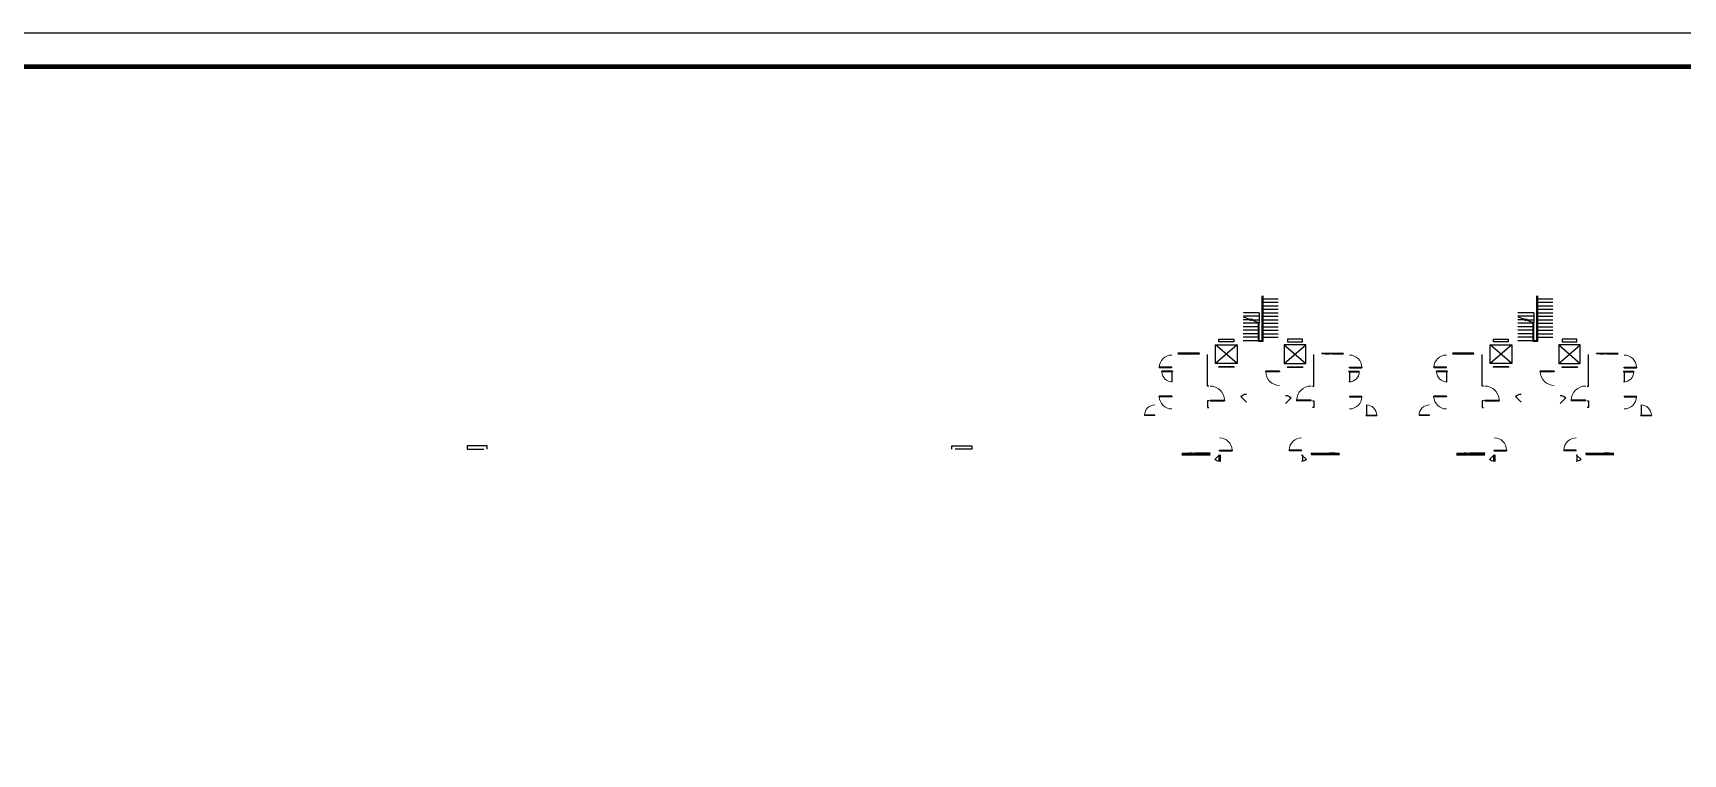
# Model space of a CAD drawing. Extents: x -624355 to 2378000, y 0 to 1700000.
# Drawn here: x 402645 to 427159, y 748622 to 759328 of the extents above; entities that cross this region are included whole.
import ezdxf
from ezdxf.enums import TextEntityAlignment as Align

# ---------------------------------------------------------------- set-up
doc = ezdxf.new("R2010")
doc.units = 0
doc.header["$LTSCALE"] = 1000
doc.header["$MEASUREMENT"] = 0
doc.linetypes.add('$2$DASH', pattern=[0.35, 0.25, -0.1])
doc.linetypes.add('DASH', pattern=[0.35, 0.25, -0.1])
doc.layers.get('0').update_dxf_attribs({"linetype": 'CONTINUOUS'})
for name, color, linetype in [('$0$AE-FLOR', 151, 'CONTINUOUS'), ('AE-DOOR-INSD', 61, 'CONTINUOUS'), ('AE-ELEV-4', 251, 'CONTINUOUS'), ('C-SHET-SHET', 144, 'CONTINUOUS'), ('C-XREF-INT', 7, 'CONTINUOUS')]:
    doc.layers.add(name, color=color, linetype=linetype)
doc.layers.add('内框', color=8, linetype='CONTINUOUS', plot=False)
doc.layers.get('C-XREF-INT').off()
doc.styles.get("Standard").update_dxf_attribs({"font": '', "width": 0.7})
doc.styles.add('黑体', font='simhei.ttf')
doc.styles.get('Standard').set_extended_font_data('SimSun')

# ---------------------------------------------------------------- blocks, each defined once
blk = doc.blocks.new('THAPE_A1L2_inner')
at = {"layer": '内框'}
blk.add_lwpolyline([(0, 0), (1261, 0), (1261, 594), (0, 594)], close=True, dxfattribs=at)
at = {"layer": '内框', "const_width": 1.4}
blk.add_lwpolyline([(25, 584), (25, 10), (1251, 10), (1251, 584)], close=True, dxfattribs=at)
at = {"layer": '内框', "style": '黑体', "width": 0.8}
blk.add_attdef('内框名称', (58.89, 599.29), '', height=8, dxfattribs=at)
blk = doc.blocks.new('201311_THAPE_A1L2')
blk.add_lwpolyline([(0, 0), (1261, 0), (1261, 594), (0, 594)], close=True)
at = {"const_width": 1.4}
blk.add_lwpolyline([(25, 584), (25, 10), (1251, 10), (1251, 584)], close=True, dxfattribs=at)
blk.add_attdef('作废标记', text='', height=400).set_placement((658, 330.5), align=Align.MIDDLE_CENTER)
blk = doc.blocks.new('2F屋顶排水')
at = {"layer": '$0$AE-FLOR', "linetype": '$2$DASH'}
for points in [[(450, -1525), (450, -1475), (250, -1475), (150, -1475), (150, -1525), (450, -1525)], [(7350, -1525), (7350, -1475), (7550, -1475), (7650, -1475), (7650, -1525), (7350, -1525)]]:
    blk.add_lwpolyline(points, dxfattribs=at)
blk = doc.blocks.new('$DORLIB2D$00000127')
at = {"color": 0}
for points in [[(-0.53, 0.79), (-0.53, 0.69)], [(-0.03, 0.79), (-0.53, 0.79)], [(-0.03, 0.69), (-0.53, 0.69)], [(0.5, 0.5), (-0.5, 0.5)], [(-0.03, 0.79), (-0.03, 0.69)], [(0.53, 0.79), (0.03, 0.79)], [(0.03, 0.79), (0.03, 0.69)], [(0.53, 0.69), (0.03, 0.69)], [(0.53, 0.79), (0.53, 0.69)]]:
    blk.add_lwpolyline(points, dxfattribs=at)
blk = doc.blocks.new('保温示意图门')
at = {"layer": 'AE-DOOR-INSD', "color": 8}
for p, q in [((6750, 7470), (6750, 8870)), ((6750, 8870), (8350, 8870)), ((8350, 8870), (6750, 7470)), ((8350, 7470), (6750, 8870)), ((7000, 9070), (7000, 9270)), ((7000, 9270), (8100, 9270)), ((8100, 9070), (7000, 9070)), ((8100, 9270), (8100, 9070)), ((8350, 8870), (8350, 7470)), ((11850, 8870), (11850, 7470)), ((13450, 8870), (11850, 8870)), ((11850, 8870), (13450, 7470)), ((11850, 7470), (13450, 8870)), ((12100, 9270), (12100, 9070)), ((13200, 9270), (12100, 9270)), ((12100, 9070), (13200, 9070)), ((13200, 9070), (13200, 9270)), ((13450, 7470), (13450, 8870)), ((27150, 7470), (27150, 8870)), ((27150, 8870), (28750, 8870)), ((28750, 8870), (27150, 7470)), ((28750, 7470), (27150, 8870)), ((27400, 9070), (27400, 9270)), ((27400, 9270), (28500, 9270)), ((28500, 9070), (27400, 9070)), ((28500, 9270), (28500, 9070)), ((28750, 8870), (28750, 7470)), ((32250, 8870), (32250, 7470)), ((33850, 8870), (32250, 8870)), ((32250, 8870), (33850, 7470)), ((32250, 7470), (33850, 8870)), ((32500, 9270), (32500, 9070)), ((33600, 9270), (32500, 9270)), ((32500, 9070), (33600, 9070)), ((33600, 9070), (33600, 9270)), ((33850, 7470), (33850, 8870)), ((5550, 8250), (3950, 8250)), ((6150, 5800), (6150, 8150)), ((8350, 7470), (6750, 7470)), ((11850, 7470), (13450, 7470)), ((14050, 5800), (14050, 8150)), ((14650, 8250), (16250, 8250)), ((25950, 8250), (24350, 8250)), ((26550, 5800), (26550, 8150)), ((28750, 7470), (27150, 7470)), ((32250, 7470), (33850, 7470)), ((34450, 5800), (34450, 8150)), ((35050, 8250), (36650, 8250)), ((3500, 6900), (3500, 6100)), ((10476, 6848), (10476, 6900)), ((11500, 6900), (10476, 6900)), ((11500, 6848), (10476, 6848)), ((11500, 6900), (11500, 6848)), ((16700, 6900), (16700, 6100)), ((23900, 6900), (23900, 6100)), ((30876, 6848), (30876, 6900)), ((31900, 6900), (30876, 6900)), ((31900, 6848), (30876, 6848)), ((31900, 6900), (31900, 6848)), ((37100, 6900), (37100, 6100)), ((6250, 5800), (6150, 5800)), ((13950, 5800), (14050, 5800)), ((26650, 5800), (26550, 5800)), ((34350, 5800), (34450, 5800)), ((6250, 4700), (6150, 4700)), ((6150, 4700), (6150, 4200)), ((6150, 4200), (6250, 4200)), ((13950, 4700), (14050, 4700)), ((14050, 4200), (13950, 4200)), ((14050, 4700), (14050, 4200)), ((18000, 3600), (18000, 4400)), ((26650, 4700), (26550, 4700)), ((26550, 4700), (26550, 4200)), ((26550, 4200), (26650, 4200)), ((34350, 4700), (34450, 4700)), ((34450, 4200), (34350, 4200)), ((34450, 4700), (34450, 4200)), ((38400, 3600), (38400, 4400)), ((4250, 700), (6350, 700)), ((7000, 700), (7000, 200)), ((7100, 700), (7100, 200)), ((13200, 700), (13200, 200)), ((15950, 700), (13850, 700)), ((24650, 700), (26750, 700)), ((27400, 700), (27400, 200)), ((27500, 700), (27500, 200)), ((33600, 700), (33600, 200)), ((36350, 700), (34250, 700))]:
    blk.add_line(p, q, dxfattribs=at)
at = {"layer": 'AE-DOOR-INSD', "color": 8, "linetype": 'Continuous'}
for p, q in [((3950, 8188), (3950, 8200)), ((3950, 8200), (4781, 8200)), ((4781, 8188), (3950, 8188)), ((4190, 8213), (4510, 8213)), ((4379, 8220), (4379, 8213)), ((4510, 8213), (4379, 8220)), ((4712, 8213), (4712, 8200)), ((5550, 8213), (4712, 8213)), ((4712, 8200), (5550, 8200)), ((4781, 8200), (4781, 8188)), ((4990, 8188), (5121, 8180)), ((5310, 8188), (4990, 8188)), ((5121, 8180), (5121, 8188)), ((5550, 8200), (5550, 8213)), ((14650, 8200), (14650, 8213)), ((14650, 8213), (15488, 8213)), ((15488, 8200), (14650, 8200)), ((14890, 8188), (15210, 8188)), ((15079, 8180), (15079, 8188)), ((15210, 8188), (15079, 8180)), ((15419, 8200), (15419, 8188)), ((16250, 8200), (15419, 8200)), ((15419, 8188), (16250, 8188)), ((15488, 8213), (15488, 8200)), ((15690, 8213), (15821, 8220)), ((16010, 8213), (15690, 8213)), ((15821, 8220), (15821, 8213)), ((16250, 8188), (16250, 8200)), ((24350, 8188), (24350, 8200)), ((24350, 8200), (25181, 8200)), ((25181, 8188), (24350, 8188)), ((24590, 8213), (24910, 8213)), ((24779, 8220), (24779, 8213)), ((24910, 8213), (24779, 8220)), ((25112, 8213), (25112, 8200)), ((25950, 8213), (25112, 8213)), ((25112, 8200), (25950, 8200)), ((25181, 8200), (25181, 8188)), ((25390, 8188), (25521, 8180)), ((25710, 8188), (25390, 8188)), ((25521, 8180), (25521, 8188)), ((25950, 8200), (25950, 8213)), ((35050, 8200), (35050, 8213)), ((35050, 8213), (35888, 8213)), ((35888, 8200), (35050, 8200)), ((35290, 8188), (35610, 8188)), ((35479, 8180), (35479, 8188)), ((35610, 8188), (35479, 8180)), ((35819, 8200), (35819, 8188)), ((36650, 8200), (35819, 8200)), ((35819, 8188), (36650, 8188)), ((35888, 8213), (35888, 8200)), ((36090, 8213), (36221, 8220)), ((36410, 8213), (36090, 8213)), ((36221, 8220), (36221, 8213)), ((36650, 8188), (36650, 8200)), ((4250, 787), (4250, 800)), ((4250, 800), (5340, 800)), ((5340, 787), (4250, 787)), ((4565, 812), (4985, 812)), ((4813, 820), (4813, 812)), ((4985, 812), (4813, 820)), ((5250, 812), (5250, 800)), ((6350, 812), (5250, 812)), ((5250, 800), (6350, 800)), ((5340, 800), (5340, 787)), ((5615, 787), (5787, 780)), ((6035, 787), (5615, 787)), ((5787, 780), (5787, 787)), ((6350, 800), (6350, 812)), ((13850, 800), (13850, 812)), ((13850, 812), (14950, 812)), ((14950, 800), (13850, 800)), ((14165, 787), (14585, 787)), ((14413, 780), (14413, 787)), ((14585, 787), (14413, 780)), ((14860, 800), (14860, 787)), ((15950, 800), (14860, 800)), ((14860, 787), (15950, 787)), ((14950, 812), (14950, 800)), ((15215, 812), (15387, 820)), ((15635, 812), (15215, 812)), ((15387, 820), (15387, 812)), ((15950, 787), (15950, 800)), ((24650, 787), (24650, 800)), ((24650, 800), (25740, 800)), ((25740, 787), (24650, 787)), ((24965, 812), (25385, 812)), ((25213, 820), (25213, 812)), ((25385, 812), (25213, 820)), ((25650, 812), (25650, 800)), ((26750, 812), (25650, 812)), ((25650, 800), (26750, 800)), ((25740, 800), (25740, 787)), ((26015, 787), (26187, 780)), ((26435, 787), (26015, 787)), ((26187, 780), (26187, 787)), ((26750, 800), (26750, 812)), ((34250, 800), (34250, 812)), ((34250, 812), (35350, 812)), ((35350, 800), (34250, 800)), ((34565, 787), (34985, 787)), ((34813, 780), (34813, 787)), ((34985, 787), (34813, 780)), ((35260, 800), (35260, 787)), ((36350, 800), (35260, 800)), ((35260, 787), (36350, 787)), ((35350, 812), (35350, 800)), ((35615, 812), (35787, 820)), ((36035, 812), (35615, 812)), ((35787, 820), (35787, 812)), ((36350, 787), (36350, 800))]:
    blk.add_line(p, q, dxfattribs=at)
at = {"layer": 'AE-DOOR-INSD', "color": 8, "extrusion": (0, 0, -1)}
for p, q in [((2574, 7198), (2574, 7150)), ((3500, 7198), (2574, 7198)), ((3500, 7150), (2574, 7150)), ((2770, 6860), (2770, 6900)), ((3550, 6900), (2770, 6900)), ((3550, 6860), (2770, 6860)), ((3500, 7150), (3500, 7198)), ((3550, 6900), (3550, 6860)), ((16650, 6900), (16650, 6860)), ((16650, 6900), (17430, 6900)), ((16650, 6860), (17430, 6860)), ((16700, 7150), (16700, 7198)), ((16700, 7198), (17626, 7198)), ((16700, 7150), (17626, 7150)), ((17430, 6860), (17430, 6900)), ((17626, 7198), (17626, 7150)), ((22974, 7198), (22974, 7150)), ((23900, 7198), (22974, 7198)), ((23900, 7150), (22974, 7150)), ((23170, 6860), (23170, 6900)), ((23950, 6900), (23170, 6900)), ((23950, 6860), (23170, 6860)), ((23900, 7150), (23900, 7198)), ((23950, 6900), (23950, 6860)), ((37050, 6900), (37050, 6860)), ((37050, 6900), (37830, 6900)), ((37050, 6860), (37830, 6860)), ((37100, 7150), (37100, 7198)), ((37100, 7198), (38026, 7198)), ((37100, 7150), (38026, 7150)), ((37830, 6860), (37830, 6900)), ((38026, 7198), (38026, 7150)), ((2574, 5003), (2574, 5050)), ((3500, 5050), (2574, 5050)), ((3500, 5003), (2574, 5003)), ((3500, 5050), (3500, 5003)), ((9057, 4597), (8633, 5022)), ((11950, 4500), (12374, 4924)), ((16700, 5050), (16700, 5003)), ((16700, 5050), (17626, 5050)), ((16700, 5003), (17626, 5003)), ((17626, 5003), (17626, 5050)), ((22974, 5003), (22974, 5050)), ((23900, 5050), (22974, 5050)), ((23900, 5003), (22974, 5003)), ((23900, 5050), (23900, 5003)), ((29457, 4597), (29033, 5022)), ((32350, 4500), (32774, 4924)), ((37100, 5050), (37100, 5003)), ((37100, 5050), (38026, 5050)), ((37100, 5003), (38026, 5003)), ((38026, 5003), (38026, 5050)), ((6350, 4700), (6350, 4755)), ((6350, 4755), (7422, 4755)), ((6350, 4700), (7422, 4700)), ((7422, 4755), (7422, 4700)), ((12777, 4755), (12777, 4700)), ((13850, 4755), (12777, 4755)), ((13850, 4700), (12777, 4700)), ((13850, 4700), (13850, 4755)), ((26750, 4700), (26750, 4755)), ((26750, 4755), (27822, 4755)), ((26750, 4700), (27822, 4700)), ((27822, 4755), (27822, 4700)), ((33177, 4755), (33177, 4700)), ((34250, 4755), (33177, 4755)), ((34250, 4700), (33177, 4700)), ((34250, 4700), (34250, 4755)), ((1470, 3640), (1470, 3600)), ((2250, 3640), (1470, 3640)), ((2250, 3600), (1470, 3600)), ((2250, 3600), (2250, 3640)), ((17950, 3600), (17950, 3640)), ((17950, 3640), (18730, 3640)), ((17950, 3600), (18730, 3600)), ((18730, 3640), (18730, 3600)), ((21870, 3640), (21870, 3600)), ((22650, 3640), (21870, 3640)), ((22650, 3600), (21870, 3600)), ((22650, 3600), (22650, 3640)), ((38350, 3600), (38350, 3640)), ((38350, 3640), (39130, 3640)), ((38350, 3600), (39130, 3600)), ((39130, 3640), (39130, 3600)), ((7050, 700), (6696, 346)), ((7050, 1000), (7050, 1048)), ((7050, 1048), (7976, 1048)), ((7050, 1000), (7976, 1000)), ((7976, 1048), (7976, 1000)), ((12224, 1048), (12224, 1000)), ((13150, 1048), (12224, 1048)), ((13150, 1000), (12224, 1000)), ((13150, 1000), (13150, 1048)), ((13150, 700), (13504, 346)), ((27450, 700), (27096, 346)), ((27450, 1000), (27450, 1048)), ((27450, 1048), (28376, 1048)), ((27450, 1000), (28376, 1000)), ((28376, 1048), (28376, 1000)), ((32624, 1048), (32624, 1000)), ((33550, 1048), (32624, 1048)), ((33550, 1000), (32624, 1000)), ((33550, 1000), (33550, 1048)), ((33550, 700), (33904, 346))]:
    blk.add_line(p, q, dxfattribs=at)
at = {"layer": 'AE-DOOR-INSD', "color": 8, "lineweight": 13, "extrusion": (0, 0, -1)}
for centre, radius, start, end in [((-3500, 7174), 926, 1.46928, 90), ((-16700, 7174), 926, 90, 178.53072), ((-23900, 7174), 926, 1.46928, 90), ((-37100, 7174), 926, 90, 178.53072), ((-3550, 6880), 780, 270, 358.53072), ((-16650, 6880), 780, 181.46928, 270), ((-23950, 6880), 780, 270, 358.53072), ((-37050, 6880), 780, 181.46928, 270), ((-3500, 5026), 926, 270, 358.53072), ((-6350, 4728), 1072, 90, 178.53072), ((-13850, 4728), 1072, 1.46928, 90), ((-16700, 5026), 926, 181.46928, 270), ((-23900, 5026), 926, 270, 358.53072), ((-26750, 4728), 1072, 90, 178.53072), ((-34250, 4728), 1072, 1.46928, 90), ((-37100, 5026), 926, 181.46928, 270), ((-2250, 3620), 780, 1.46928, 90), ((-17950, 3620), 780, 90, 178.53072), ((-22650, 3620), 780, 1.46928, 90), ((-38350, 3620), 780, 90, 178.53072), ((-7050, 1024), 926, 90, 178.53072), ((-13150, 1024), 926, 1.46928, 90), ((-27450, 1024), 926, 90, 178.53072), ((-33550, 1024), 926, 1.46928, 90)]:
    blk.add_arc(centre, radius, start, end, dxfattribs=at)
at = {"layer": 'AE-DOOR-INSD', "color": 8, "lineweight": 13}
for centre in [(11500, 6874), (31900, 6874)]:
    blk.add_arc(centre, 1024, 181.46928, 270, dxfattribs=at)
at = {"layer": 'AE-DOOR-INSD', "color": 8, "extrusion": (0, 0, -1)}
for centre, radius, start, end in [((-9057, 4597), 600, 45, 90), ((-11950, 4500), 600, 90, 135), ((-29457, 4597), 600, 45, 90), ((-32350, 4500), 600, 90, 135), ((-7050, 700), 500, 270, 315), ((-13150, 700), 500, 225, 270), ((-27450, 700), 500, 270, 315), ((-33550, 700), 500, 225, 270)]:
    blk.add_arc(centre, radius, start, end, dxfattribs=at)
at = {"layer": 'AE-DOOR-INSD', "color": 8, "yscale": 60, "zscale": 1100}
for p, xscale in [((7550, 7170), 1100), ((12650, 7170), -1100), ((27950, 7170), 1100), ((33050, 7170), -1100)]:
    blk.add_blockref('$DORLIB2D$00000127', p, dxfattribs=dict(at, xscale=xscale))
blk = doc.blocks.new('保温示意图门-标准层')
at = {"layer": 'C-XREF-INT'}
blk.add_blockref('保温示意图门', (0, 0), dxfattribs=at)
blk = doc.blocks.new('保温示意图二层楼梯')
at = {"layer": 'AE-ELEV-4', "color": 8}
for points in [[(1460, 0), (1460, -3400), (1140, -3400), (1140, -1977)], [(1400, 0), (1400, -3340), (1200, -3340), (1200, -1972)], [(1460, -220), (2600, -220)], [(1460, -480), (2600, -480)], [(1460, -740), (2600, -740)], [(1460, -1000), (2600, -1000)], [(0, -1562), (572, -1770), (559, -1850), (641, -1710), (628, -1790), (1200, -1998)], [(630, -1780), (0, -1780)], [(1140, -2040), (0, -2040)], [(1140, -2300), (0, -2300)], [(1460, -1260), (2600, -1260)], [(1460, -1520), (2600, -1520)], [(1460, -1780), (2600, -1780)], [(1460, -2040), (2600, -2040)], [(1460, -2300), (2600, -2300)], [(1140, -2560), (0, -2560)], [(1140, -2820), (0, -2820)], [(1140, -3080), (0, -3080)], [(1140, -3340), (0, -3340)], [(1460, -2560), (2600, -2560)], [(1460, -2820), (2600, -2820)], [(1460, -3080), (2600, -3080)]]:
    blk.add_lwpolyline(points, dxfattribs=at)
for points in [[(2000, -3080, 0, 0, 0), (2000, -466, 100, 0, 0), (2000, -116, 0, 0, 0)], [(600, -3340, 0, 0, 0), (600, -2286, 100, 0, 0), (600, -1936, 0, 0, 0)]]:
    blk.add_lwpolyline(points, format="xyseb", dxfattribs=at)
at = {"layer": 'AE-ELEV-4', "color": 8, "linetype": 'DASH', "ltscale": 0.1}
for points in [[(1200, -1260), (0, -1260)], [(1200, -1520), (0, -1520)], [(630, -1780), (1200, -1780)], [(1200, -1260), (1200, -1999)]]:
    blk.add_lwpolyline(points, dxfattribs=at)

msp = doc.modelspace()

# ---------------------------------------------------------------- block references
at = {"layer": 'C-SHET-SHET', "xscale": 50, "yscale": 50, "zscale": 50}
msp.add_blockref('201311_THAPE_A1L2', (375645, 729628), dxfattribs=at)
at = {"layer": 'C-XREF-INT', "color": 8, "xscale": 0.2, "yscale": 0.2, "zscale": 0.2}
for p in [(420624, 755426), (424704, 755426)]:
    msp.add_blockref('保温示意图二层楼梯', p, dxfattribs=at)
at = {"layer": 'C-XREF-INT', "xscale": 0.2, "yscale": 0.2, "zscale": 0.2}
msp.add_blockref('保温示意图门-标准层', (418864, 752926), dxfattribs=at)
at = {"layer": 'C-XREF-INT'}
msp.add_blockref('2F屋顶排水', (408945, 754675), dxfattribs=at)
at = {"layer": '内框', "xscale": 50, "yscale": 50, "zscale": 50}
msp.add_blockref('THAPE_A1L2_inner', (375645, 729628), dxfattribs=at)

doc.saveas('drawing.dxf')
